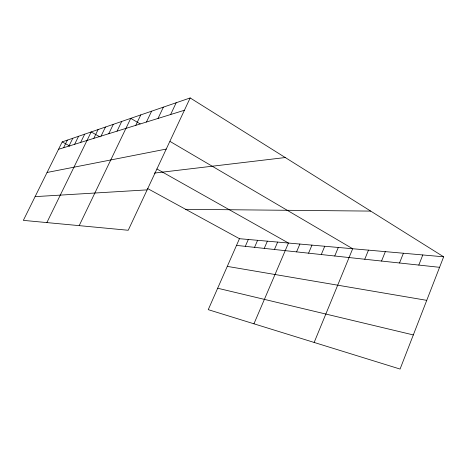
<?xml version="1.0" encoding="UTF-8"?>
<svg xmlns="http://www.w3.org/2000/svg" width="467" height="467" viewBox="0 0 467 467"><rect width="100%" height="100%" fill="white"/><g stroke="black" fill="none" stroke-linecap="round" stroke-linejoin="round"><path stroke-width="0.7" d="M443.65 256.809L400.073 369.058L208.247 309.656L239.46 238.695L443.65 256.809L190.174 97.942L62.199 141.898L23.35 220.371L128.227 230.266L190.174 97.942M418.806 265.075L422.787 254.959M399.518 262.997L403.4 253.242M381.545 261.053L385.339 251.637M364.768 259.243L368.475 250.143M314.151 342.451L352.684 248.742L170.058 141.443M334.751 256.004L338.295 247.463M321.278 254.55L324.746 246.261M308.576 253.178L311.968 245.128M296.568 251.882L299.89 244.06M253.943 323.806L288.466 243.044L156.93 168.972M274.45 249.495L277.643 242.087M264.24 248.391L267.363 241.17M254.538 247.347L257.603 240.307M245.309 246.348L248.31 239.483M170.63 114.532L176.182 102.746M158.027 118.443L163.38 107.141M146.451 122.027L151.617 111.181M135.786 125.337L140.783 114.905M117.048 131.151L121.724 121.449M79.186 225.637L130.76 118.349L140.158 123.872M108.77 133.714L113.312 124.345M101.041 136.113L105.449 127.042M93.803 138.355L98.088 129.569M80.633 142.441L84.69 134.175M46.858 222.59L91.182 131.945L99.996 136.907M68.958 146.06L72.805 138.255M74.627 144.303L78.573 136.271M63.605 147.724L67.353 140.123M58.533 149.294L184.407 110.259M47.062 172.475L166.234 149.072M154.297 173.105L285.267 157.542M35.101 196.636L147.14 189.871M185.656 209.315L370.705 211.096M236.512 245.397L439.57 267.317M227.283 266.383L426.75 300.345M217.675 288.227L413.324 334.932M62.199 141.898L69.863 146.083M147.397 188.423L239.46 238.695"/></g></svg>
